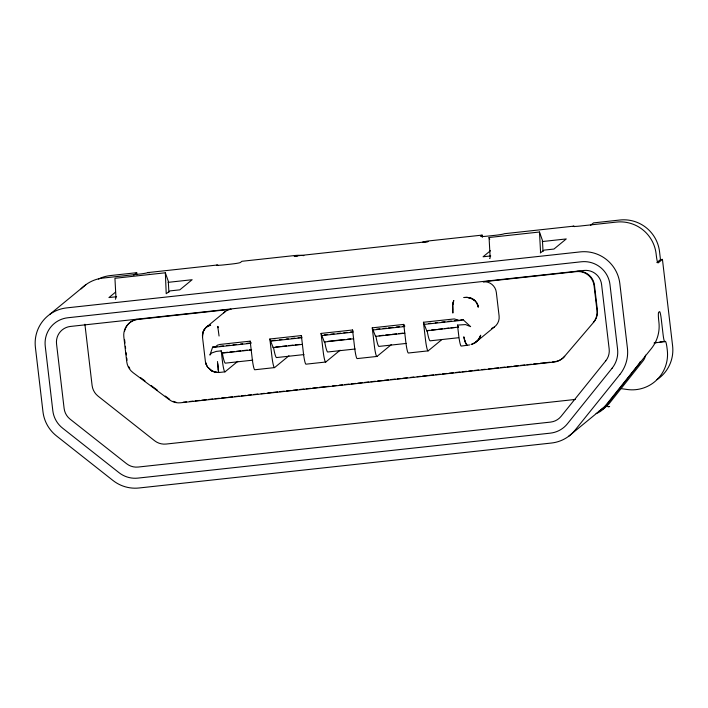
<?xml version="1.0" encoding="UTF-8"?>
<svg xmlns="http://www.w3.org/2000/svg" width="708" height="708" viewBox="0 0 708 708"><rect width="100%" height="100%" fill="white"/><g stroke="black" fill="none" stroke-linecap="round" stroke-linejoin="round"><path stroke-width="1.06" d="M206.63 365.461L207.32 366.709L205.435 361.859L202.532 337.353C201.815 332.017 205.108 326.034 210.683 325.122L206.869 326.751M202.506 336.574L203.435 330.999L205.931 327.521L225.348 311.502M470.457 298.006C474.457 299.263 477.803 302.927 478.245 307.219C477.785 302.909 474.493 299.342 470.466 297.979L470.705 298.378L467.183 297.351L464.005 297.51L467.183 297.351L470.705 298.378L470.466 297.979L474.829 300.581M216.958 346.584L212.674 347.044L209.895 355.071L211.577 353.018L216.303 351.398L221.206 350.858L221.931 353.15L251.269 349.956M474.811 342.92L478.511 339.504L480.705 335.211C479.378 339.734 475.599 343.3 471.085 344.557L475.67 342.3L494.405 326.954M203.072 332.061L204.506 329.096M453.642 300.67L452.633 305.086L452.863 313.051L452.642 305.113L453.731 300.528L452.633 305.086L452.607 310.131M478.546 339.539L479.856 337.433M602.225 409.454A19.576 19.275 -46 0 0 604.543 408.056L608.853 404.002L643.13 360.77A11.965 11.85 50.6 0 0 645.528 355.142M214.949 347.212L217.471 345.159L220.046 344.433L250.163 341.15L250.685 343.318L214.949 347.212A7.974 0.584 -6.7 0 1 213.533 347.177L212.674 347.044M49.507 314.582L85.765 284.766M133.741 275.129L136.697 272.695L136.954 274.872M115.501 292.174L108.944 297.564L116.599 296.732M221.931 353.15L222.312 352.841A19.939 2.248 83.8 0 0 225.604 363.124L252.765 360.16M250.685 343.318L251.269 342.84M218.577 372.55L225.038 371.824L237.738 361.372M270.376 341.168L301.882 337.734L301.36 335.574L269.854 339.008L273.129 347.566L302.466 344.371M273.129 347.566L273.509 347.256A19.939 2.248 83.8 0 0 276.801 357.54L303.962 354.584M250.163 341.15L252.252 358.921A11.965 1.354 83.8 0 0 254.88 369.753L274.571 367.602L288.944 355.779M352.903 331.433L352.557 329.99L321.051 333.424L324.326 341.991L353.664 338.787M324.326 341.991L324.707 341.672A19.939 2.248 83.8 0 0 327.999 351.964L355.159 349M301.36 335.574L303.449 353.345A11.965 1.354 83.8 0 0 306.077 364.169L325.769 362.018L340.141 350.203M482.36 237.295L482.104 235.109L480.652 236.295A7.974 0.584 -6.7 0 0 487.697 236.118L495.573 235.26A7.974 0.584 -6.7 0 0 504.282 233.72L573.197 226.206A7.974 0.584 -6.7 0 0 580.25 226.029L616.482 222.082A35.887 35.559 50.6 0 1 656.104 253.756L656.334 255.738A7.974 0.903 83.8 0 0 658.086 262.951L662.44 259.376L672.6 345.858A35.887 35.559 50.6 0 1 657.024 379.603M372.771 330.008L404.277 326.574L403.755 324.406L372.249 327.839L375.523 336.406L404.861 333.211M375.523 336.406L375.904 336.096A19.939 2.248 83.8 0 0 379.196 346.38L406.357 343.415M490.458 250.712L483.077 256.774L490.741 255.942M404.277 326.574L404.861 326.096L402.684 326.335M352.557 329.99L354.646 347.761A11.965 1.354 83.8 0 0 357.274 358.584L376.966 356.443L391.338 344.619M469.59 344.946L461.333 346.062A11.965 1.354 83.8 0 1 458.695 335.238L457.501 325.096L465.528 324.583L470.634 326.645L463.147 319.742L461.669 320.122A7.974 0.584 -6.7 0 1 459.704 320.529L454.27 318.927L423.446 322.264L426.72 330.822L458.607 327.078M426.72 330.822L429.278 330.273M403.755 324.406L405.843 342.176A11.965 1.354 83.8 0 0 408.472 353L428.163 350.858L441.695 339.734M590.578 225.321L593.534 222.887L619.925 220.011A35.887 35.559 50.6 0 1 659.546 251.685L660.467 259.588L656.847 262.571M654.024 343.017L665.352 341.424A7.974 0.903 83.8 0 1 667.113 348.646L667.299 350.221A35.887 35.559 50.6 0 1 627.155 389.489L621.199 388.639M568.489 436.429L602.809 408.233M205.913 327.485L207.586 326.255M136.697 272.695L110.315 275.571A35.887 35.559 50.6 0 0 98.447 279.032M482.104 235.109L428.933 240.906A35.887 35.559 50.6 0 0 422.446 242.233M81.119 288.873A35.887 35.559 50.6 0 1 102.934 278.067L139.166 274.12A7.974 0.584 -6.7 0 0 147.866 272.58L216.79 265.066A7.974 0.584 -6.7 0 0 223.834 264.889L231.711 264.031A7.974 0.584 -6.7 0 0 240.419 262.491L241.871 261.296L295.032 255.499A35.887 35.559 50.6 0 1 303.865 255.641M168.893 292.165L168.292 281.191L165.345 272.792L114.935 278.288L115.97 297.714L115.422 299.263M489.555 258.473L489.954 258.429A3.991 0.451 83.8 0 0 490.078 256.163L489.069 237.507L539.478 232.012L542.434 240.401L543.027 251.375M168.132 282.342L192.125 279.722L179.832 289.837L169.991 290.908L166.221 293.723L165.345 272.792M542.266 241.552L566.258 238.941L553.966 249.048L544.125 250.119L540.363 252.933A3.991 0.451 83.8 0 0 540.487 250.667L539.478 232.012M660.467 259.588L662.44 259.376M220.179 346.23L223.392 345.876M226.613 345.531L229.826 345.177M233.038 344.831L236.26 344.477M240.543 344.008L242.694 343.778M246.977 343.309L249.119 343.07M272.04 340.575L275.306 340.221M279.651 339.743L281.819 339.513M286.165 339.035L288.342 338.796M291.599 338.442L294.855 338.088M298.121 337.734L301.378 337.38M324.326 334.875L327.592 334.521M330.848 334.167L334.105 333.813M337.362 333.45L340.628 333.096M343.884 332.742L347.141 332.388M350.398 332.034L352.575 331.795M376.612 329.176L379.869 328.822M383.134 328.468L386.391 328.105M388.559 327.875L392.905 327.397M396.17 327.043L399.427 326.689M428.836 323.485L430.986 323.246M435.27 322.777L437.411 322.547M441.704 322.078L444.916 321.724M448.137 321.379L451.35 321.025M454.571 320.68L457.784 320.326M459.926 320.096L463.147 319.742M321.574 335.592L353.08 332.158M423.968 324.423L459.704 320.529M223.401 352.717L227.746 352.248M229.914 352.009L234.26 351.54M236.437 351.301L240.782 350.823M242.95 350.584L247.296 350.115M249.473 349.876L251.641 349.637M275.686 347.017L280.032 346.548M282.2 346.309L286.545 345.831M288.722 345.601L293.068 345.123M295.236 344.885L299.581 344.415M327.963 341.318L344.265 339.539M347.522 339.185L350.779 338.831M379.161 335.742L383.506 335.265M385.683 335.026L390.028 334.557M392.197 334.318L396.542 333.84M398.719 333.61L403.064 333.132M431.446 330.034L435.792 329.565M437.969 329.326L442.314 328.857M444.482 328.618L448.828 328.14M451.005 327.91L455.35 327.432M458.642 337.716L430.393 340.796A19.939 2.248 83.8 0 1 427.101 330.512M654.519 342.61L656.688 342.371M659.936 342.017L665.352 341.424M183.151 402.197L186.443 401.834M189.744 401.48L193.036 401.117M195.231 400.878L199.629 400.401M201.824 400.162L206.223 399.684M208.417 399.436L212.816 398.958M215.011 398.719L219.4 398.241M221.604 398.002L225.994 397.524M228.197 397.285L232.587 396.807M234.782 396.569L239.18 396.091M241.375 395.843L245.773 395.365M247.968 395.126L251.26 394.772M253.464 394.533L257.854 394.046M261.155 393.692L264.447 393.329M267.739 392.975L271.04 392.613M273.235 392.374L277.633 391.896M279.828 391.657L284.218 391.179M286.421 390.94L290.811 390.453M293.006 390.214L297.404 389.736M299.599 389.497L303.998 389.019M306.192 388.781L310.591 388.303M312.786 388.064L317.175 387.586M319.379 387.347L329.264 386.267M332.556 385.904L335.858 385.55M339.15 385.187L342.442 384.825M344.646 384.586L349.035 384.108M351.239 383.869L355.628 383.391M357.823 383.152L362.222 382.674M364.416 382.435L368.815 381.957M371.01 381.718L375.399 381.231M377.603 380.993L381.993 380.515M384.196 380.276L388.586 379.798M390.781 379.559L395.179 379.081M397.374 378.842L400.675 378.479M402.87 378.24L407.259 377.762M410.56 377.399L413.853 377.045M417.154 376.683L420.446 376.329M422.641 376.081L427.039 375.603M429.234 375.364L433.632 374.886M435.827 374.647L440.217 374.169M442.42 373.93L446.81 373.452M449.005 373.213L453.403 372.735M455.598 372.488L459.996 372.01M462.191 371.771L466.59 371.293M468.785 371.054L472.077 370.691M474.28 370.452L478.67 369.974M481.962 369.62L485.263 369.257M488.555 368.895L491.856 368.541M494.051 368.302L498.441 367.824M500.645 367.585L505.034 367.098M507.238 366.859L511.627 366.381M513.822 366.142L518.221 365.664M520.415 365.425L524.814 364.947M527.009 364.709L531.398 364.231M533.602 363.992L537.991 363.505M540.195 363.266L550.081 362.195M552.275 361.956L554.47 361.708A15.948 15.806 50.6 0 0 564.727 356.283M575.268 399.445L166.15 444.049A15.948 15.806 50.6 0 1 154.548 440.703L98.102 396.17A15.948 15.806 50.6 0 1 92.093 385.435L84.898 324.229M608.411 406.551L609.632 406.516L608.499 406.773A35.887 4.053 83.8 0 1 607.384 405.87M215.285 372.204L217.524 372.381L212.073 371.081L207.754 367.222L212.073 371.081L215.285 372.204L212.073 371.081L209.497 369.213M140.565 377.621L144.981 380.913M151.158 385.524L157.335 390.135M165.283 396.055L169.699 399.347M476.926 303.166L478.077 306.192M205.851 363.523L206.32 364.744L205.612 362.682M464.997 341.557L467.085 345.283C464.82 344.345 462.209 329.353 464.997 341.557L464.421 339.451M489.069 237.507L489.724 239.366M457.501 325.096L458.226 327.388M217.958 327.654L217.754 326.379L219.055 336.017M217.79 326.6L217.949 327.6M423.446 322.264L425.535 340.035A11.965 1.354 83.8 0 0 428.163 350.858M372.249 327.839L374.337 345.61A11.965 1.354 83.8 0 0 376.966 356.443M321.051 333.424L323.14 351.195A11.965 1.354 83.8 0 0 325.769 362.018M269.854 339.008L271.943 356.779A11.965 1.354 83.8 0 0 274.571 367.602M221.206 350.858L222.401 360.991A11.965 1.354 83.8 0 0 225.038 371.824M124.626 339.849L125.006 343.07M125.387 346.3L125.635 348.451M126.139 352.752L126.396 354.903M126.776 358.133L127.024 360.284M217.489 361.531L218.586 372.443L217.737 363.638M218.312 369.01L218.391 369.833M218.471 370.673L218.568 371.833M202.488 335.211L202.568 337.274M491.697 328.441A11.965 11.85 50.6 0 0 499.105 316.051L496.326 292.351A11.965 11.85 50.6 0 0 483.113 281.793L576.454 271.615A15.948 15.806 50.6 0 1 594.065 285.696L596.968 310.431A15.948 15.806 50.6 0 1 593.331 322.521M216.79 265.066A39.869 4.505 83.8 0 1 218.02 265.527M147.866 272.58A39.869 4.505 83.8 0 1 149.096 273.04M596.127 413.552A19.939 19.753 50.6 0 0 604.951 407.215L638.51 364.558A11.965 11.85 50.6 0 0 640.085 361.868M598.384 411.631A35.887 35.559 50.6 0 0 606.641 404.171L651.333 348.61A35.887 35.559 50.6 0 0 658.909 322.158L658.759 320.866A7.974 0.903 83.8 0 1 658.661 312.29L659.484 311.609A7.974 0.903 83.8 0 1 661.245 318.821L663.095 334.619A7.974 0.903 83.8 0 0 664.856 341.831M223.799 312.874A11.965 11.85 50.6 0 1 231.065 309.272L137.733 319.45A15.948 15.806 50.6 0 0 123.838 336.964L126.741 361.7A15.948 15.806 50.6 0 0 133.095 372.691L169.283 399.693A15.948 15.806 50.6 0 0 180.54 402.772L554.054 362.054A15.948 15.806 50.6 0 0 564.311 356.628L593.738 322.175A15.948 15.806 50.6 0 0 597.384 310.086L594.481 285.351A15.948 15.806 50.6 0 0 576.87 271.279M124.484 331.459A15.948 15.806 50.6 0 1 137.122 319.255M129.776 368.434A15.948 15.806 50.6 0 1 128.679 366.54M176.018 402.197A15.948 15.806 50.6 0 1 173.159 401.321M297.502 255.977A35.887 35.559 50.6 0 0 294.209 256.181L428.11 241.587A35.887 35.559 50.6 0 0 424.844 242.092M573.197 226.206A39.869 4.505 83.8 0 1 574.427 226.675M605.809 360.77L561.108 416.331A15.948 15.806 50.6 0 1 550.585 422.092L138.175 467.05A15.948 15.806 50.6 0 1 126.582 463.705L70.127 419.171A15.948 15.806 50.6 0 1 64.118 408.436L56.543 343.955A15.948 15.806 50.6 0 1 70.437 326.441L583.985 270.456A15.948 15.806 50.6 0 1 601.596 284.536L609.172 349.017A15.948 15.806 50.6 0 1 605.809 360.77M612.093 368.24L567.4 423.8A25.913 25.683 50.6 0 1 550.293 433.154L137.883 478.112A25.913 25.683 50.6 0 1 119.032 472.679L62.587 428.145A25.913 25.683 50.6 0 1 52.817 410.702L45.25 346.221A25.913 25.683 50.6 0 1 67.826 317.759L581.374 261.774A25.913 25.683 50.6 0 1 609.995 284.651L617.571 349.132A25.913 25.683 50.6 0 1 612.093 368.24M619.836 374.514L575.144 430.066A35.887 35.559 50.6 0 1 551.452 443.031L139.042 487.989A35.887 35.559 50.6 0 1 112.944 480.458L56.498 435.924A35.887 35.559 50.6 0 1 42.976 411.782L35.4 347.301A35.887 35.559 50.6 0 1 66.667 307.892L580.215 251.898A35.887 35.559 50.6 0 1 619.836 283.581L627.412 348.062A35.887 35.559 50.6 0 1 619.836 374.514"/></g></svg>
